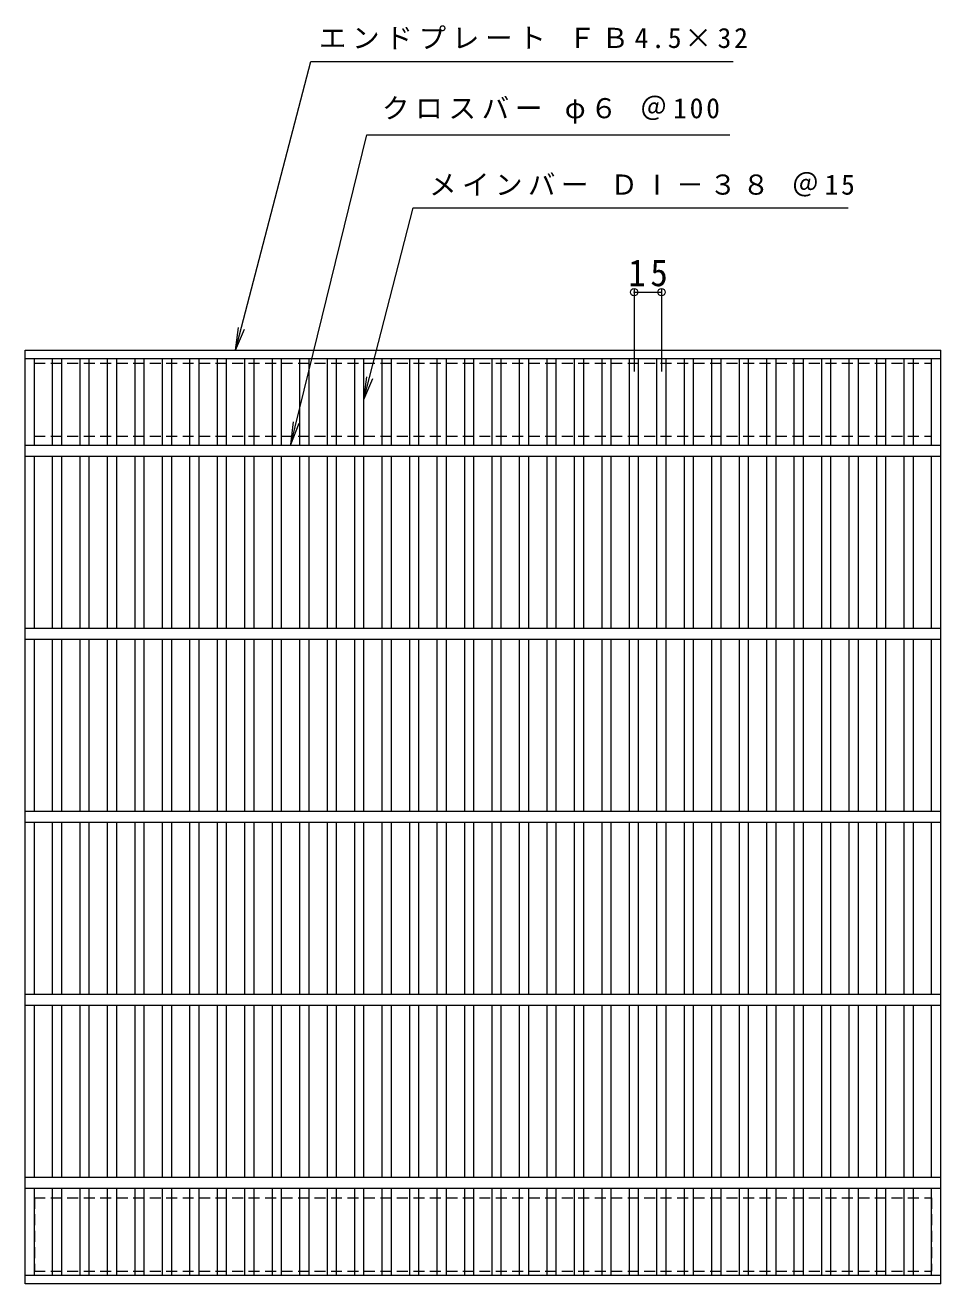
# Model space of a CAD drawing. Units: millimetres, scale not verified. Extents: x -614 to 829, y -688 to 660.
# Drawn here: x -612 to -112, y -28 to 660 of the extents above; entities that cross this region are included whole.
import ezdxf

# ---------------------------------------------------------------- set-up
doc = ezdxf.new("R2010")
doc.units = ezdxf.units.MM
doc.header["$LTSCALE"] = 5
doc.header["$PDMODE"] = 32
doc.header["$PDSIZE"] = 4
doc.linetypes.add('DASHED1', pattern=[1.8, 1.2, -0.6])
for name, color, linetype, lineweight in [('A-1_ピット', 2, 'Continuous', 9), ('A-2_蓋', 3, 'Continuous', 9), ('A-4_寸法', 7, 'Continuous', 9), ('A-5_仕様文', 7, 'Continuous', 9)]:
    doc.layers.add(name, color=color, linetype=linetype, lineweight=lineweight)
doc.styles.add('ＭＳ ゴシック', font='')
doc.styles.get('ＭＳ ゴシック').set_extended_font_data('MS Gothic')

msp = doc.modelspace()

# ---------------------------------------------------------------- linework, layer by layer
at = {"layer": 'A-1_ピット', "linetype": 'DASHED1'}
for p, q in [((-606.513, 435.297), (-606.513, 475.297)), ((-606.513, 475.297), (-116.513, 475.297)), ((-116.513, 435.297), (-116.513, 475.297)), ((-606.513, 435.297), (-116.513, 435.297)), ((-606.513, 19.297), (-606.513, -20.703)), ((-606.513, 19.297), (-116.513, 19.297)), ((-116.513, 19.297), (-116.513, -20.703)), ((-606.513, -20.703), (-116.513, -20.703))]:
    msp.add_line(p, q, dxfattribs=at)
at = {"layer": 'A-2_蓋'}
for p, q in [((-611.513, -27.703), (-611.513, 482.297)), ((-611.513, 482.297), (-111.513, 482.297)), ((-111.513, -27.703), (-111.513, 482.297)), ((-611.513, 477.796), (-111.513, 477.796)), ((-606.513, 430.297), (-606.513, 477.796)), ((-596.513, 430.297), (-596.513, 477.796)), ((-591.514, 430.297), (-591.514, 477.796)), ((-581.513, 430.297), (-581.513, 477.796)), ((-576.514, 430.297), (-576.514, 477.796)), ((-566.513, 430.297), (-566.513, 477.796)), ((-561.514, 430.297), (-561.514, 477.796)), ((-551.513, 430.297), (-551.513, 477.796)), ((-546.514, 430.297), (-546.514, 477.796)), ((-536.513, 430.297), (-536.513, 477.796)), ((-531.514, 430.297), (-531.514, 477.796)), ((-521.513, 430.297), (-521.513, 477.796)), ((-516.514, 430.297), (-516.514, 477.796)), ((-506.513, 430.297), (-506.513, 477.796)), ((-501.514, 430.297), (-501.514, 477.796)), ((-491.513, 430.297), (-491.513, 477.796)), ((-486.514, 430.297), (-486.514, 477.796)), ((-476.513, 430.297), (-476.513, 477.796)), ((-471.514, 430.297), (-471.514, 477.796)), ((-461.513, 430.297), (-461.513, 477.796)), ((-456.514, 430.297), (-456.514, 477.796)), ((-446.513, 430.297), (-446.513, 477.796)), ((-441.514, 430.297), (-441.514, 477.796)), ((-431.513, 430.297), (-431.513, 477.796)), ((-426.514, 430.297), (-426.514, 477.796)), ((-416.513, 430.297), (-416.513, 477.796)), ((-411.514, 430.297), (-411.514, 477.796)), ((-401.513, 430.297), (-401.513, 477.796)), ((-396.514, 430.297), (-396.514, 477.796)), ((-386.513, 430.297), (-386.513, 477.796)), ((-381.514, 430.297), (-381.514, 477.796)), ((-371.513, 430.297), (-371.513, 477.796)), ((-366.514, 430.297), (-366.514, 477.796)), ((-356.513, 430.297), (-356.513, 477.796)), ((-351.514, 430.297), (-351.514, 477.796)), ((-341.513, 430.297), (-341.513, 477.796)), ((-336.514, 430.297), (-336.514, 477.796)), ((-326.513, 430.297), (-326.513, 477.796)), ((-321.514, 430.297), (-321.514, 477.796)), ((-311.513, 430.297), (-311.513, 477.796)), ((-306.514, 430.297), (-306.514, 477.796)), ((-296.513, 430.297), (-296.513, 477.796)), ((-291.514, 430.297), (-291.514, 477.796)), ((-281.513, 430.297), (-281.513, 477.796)), ((-276.514, 430.297), (-276.514, 477.796)), ((-266.513, 430.297), (-266.513, 477.796)), ((-261.514, 430.297), (-261.514, 477.796)), ((-251.513, 430.297), (-251.513, 477.796)), ((-246.514, 430.297), (-246.514, 477.796)), ((-236.513, 430.297), (-236.513, 477.796)), ((-231.514, 430.297), (-231.514, 477.796)), ((-221.513, 430.297), (-221.513, 477.796)), ((-216.514, 430.297), (-216.514, 477.796)), ((-206.513, 430.297), (-206.513, 477.796)), ((-201.514, 430.297), (-201.514, 477.796)), ((-191.513, 430.297), (-191.513, 477.796)), ((-186.514, 430.297), (-186.514, 477.796)), ((-176.513, 430.297), (-176.513, 477.796)), ((-171.514, 430.297), (-171.514, 477.796)), ((-161.513, 430.297), (-161.513, 477.796)), ((-156.514, 430.297), (-156.514, 477.796)), ((-146.513, 430.297), (-146.513, 477.796)), ((-141.514, 430.297), (-141.514, 477.796)), ((-131.513, 430.297), (-131.513, 477.796)), ((-126.514, 430.297), (-126.514, 477.796)), ((-116.513, 430.297), (-116.513, 477.796)), ((-111.513, 430.297), (-611.513, 430.297)), ((-111.513, 424.297), (-611.513, 424.297)), ((-606.513, 330.297), (-606.513, 424.297)), ((-596.513, 330.297), (-596.513, 424.297)), ((-591.514, 330.297), (-591.514, 424.297)), ((-581.513, 330.297), (-581.513, 424.297)), ((-576.514, 330.297), (-576.514, 424.297)), ((-566.513, 330.297), (-566.513, 424.297)), ((-561.514, 330.297), (-561.514, 424.297)), ((-551.513, 330.297), (-551.513, 424.297)), ((-546.514, 330.297), (-546.514, 424.297)), ((-536.513, 330.297), (-536.513, 424.297)), ((-531.514, 330.297), (-531.514, 424.297)), ((-521.513, 330.297), (-521.513, 424.297)), ((-516.514, 330.297), (-516.514, 424.297)), ((-506.513, 330.297), (-506.513, 424.297)), ((-501.514, 330.297), (-501.514, 424.297)), ((-491.513, 330.297), (-491.513, 424.297)), ((-486.514, 330.297), (-486.514, 424.297)), ((-476.513, 330.297), (-476.513, 424.297)), ((-471.514, 330.297), (-471.514, 424.297)), ((-461.513, 330.297), (-461.513, 424.297)), ((-456.514, 330.297), (-456.514, 424.297)), ((-446.513, 330.297), (-446.513, 424.297)), ((-441.514, 330.297), (-441.514, 424.297)), ((-431.513, 330.297), (-431.513, 424.297)), ((-426.514, 330.297), (-426.514, 424.297)), ((-416.513, 330.297), (-416.513, 424.297)), ((-411.514, 330.297), (-411.514, 424.297)), ((-401.513, 330.297), (-401.513, 424.297)), ((-396.514, 330.297), (-396.514, 424.297)), ((-386.513, 330.297), (-386.513, 424.297)), ((-381.514, 330.297), (-381.514, 424.297)), ((-371.513, 330.297), (-371.513, 424.297)), ((-366.514, 330.297), (-366.514, 424.297)), ((-356.513, 330.297), (-356.513, 424.297)), ((-351.514, 330.297), (-351.514, 424.297)), ((-341.513, 330.297), (-341.513, 424.297)), ((-336.514, 330.297), (-336.514, 424.297)), ((-326.513, 330.297), (-326.513, 424.297)), ((-321.514, 330.297), (-321.514, 424.297)), ((-311.513, 330.297), (-311.513, 424.297)), ((-306.514, 330.297), (-306.514, 424.297)), ((-296.513, 330.297), (-296.513, 424.297)), ((-291.514, 330.297), (-291.514, 424.297)), ((-281.513, 330.297), (-281.513, 424.297)), ((-276.514, 330.297), (-276.514, 424.297)), ((-266.513, 330.297), (-266.513, 424.297)), ((-261.514, 330.297), (-261.514, 424.297)), ((-251.513, 330.297), (-251.513, 424.297)), ((-246.514, 330.297), (-246.514, 424.297)), ((-236.513, 330.297), (-236.513, 424.297)), ((-231.514, 330.297), (-231.514, 424.297)), ((-221.513, 330.297), (-221.513, 424.297)), ((-216.514, 330.297), (-216.514, 424.297)), ((-206.513, 330.297), (-206.513, 424.297)), ((-201.514, 330.297), (-201.514, 424.297)), ((-191.513, 330.297), (-191.513, 424.297)), ((-186.514, 330.297), (-186.514, 424.297)), ((-176.513, 330.297), (-176.513, 424.297)), ((-171.514, 330.297), (-171.514, 424.297)), ((-161.513, 330.297), (-161.513, 424.297)), ((-156.514, 330.297), (-156.514, 424.297)), ((-146.513, 330.297), (-146.513, 424.297)), ((-141.514, 330.297), (-141.514, 424.297)), ((-131.513, 330.297), (-131.513, 424.297)), ((-126.514, 330.297), (-126.514, 424.297)), ((-116.513, 330.297), (-116.513, 424.297)), ((-111.513, 330.297), (-611.513, 330.297)), ((-111.513, 324.297), (-611.513, 324.297)), ((-606.513, 230.297), (-606.513, 324.297)), ((-596.513, 230.297), (-596.513, 324.297)), ((-591.514, 230.297), (-591.514, 324.297)), ((-581.513, 230.297), (-581.513, 324.297)), ((-576.514, 230.297), (-576.514, 324.297)), ((-566.513, 230.297), (-566.513, 324.297)), ((-561.514, 230.297), (-561.514, 324.297)), ((-551.513, 230.297), (-551.513, 324.297)), ((-546.514, 230.297), (-546.514, 324.297)), ((-536.513, 230.297), (-536.513, 324.297)), ((-531.514, 230.297), (-531.514, 324.297)), ((-521.513, 230.297), (-521.513, 324.297)), ((-516.514, 230.297), (-516.514, 324.297)), ((-506.513, 230.297), (-506.513, 324.297)), ((-501.514, 230.297), (-501.514, 324.297)), ((-491.513, 230.297), (-491.513, 324.297)), ((-486.514, 230.297), (-486.514, 324.297)), ((-476.513, 230.297), (-476.513, 324.297)), ((-471.514, 230.297), (-471.514, 324.297)), ((-461.513, 230.297), (-461.513, 324.297)), ((-456.514, 230.297), (-456.514, 324.297)), ((-446.513, 230.297), (-446.513, 324.297)), ((-441.514, 230.297), (-441.514, 324.297)), ((-431.513, 230.297), (-431.513, 324.297)), ((-426.514, 230.297), (-426.514, 324.297)), ((-416.513, 230.297), (-416.513, 324.297)), ((-411.514, 230.297), (-411.514, 324.297)), ((-401.513, 230.297), (-401.513, 324.297)), ((-396.514, 230.297), (-396.514, 324.297)), ((-386.513, 230.297), (-386.513, 324.297)), ((-381.514, 230.297), (-381.514, 324.297)), ((-371.513, 230.297), (-371.513, 324.297)), ((-366.514, 230.297), (-366.514, 324.297)), ((-356.513, 230.297), (-356.513, 324.297)), ((-351.514, 230.297), (-351.514, 324.297)), ((-341.513, 230.297), (-341.513, 324.297)), ((-336.514, 230.297), (-336.514, 324.297)), ((-326.513, 230.297), (-326.513, 324.297)), ((-321.514, 230.297), (-321.514, 324.297)), ((-311.513, 230.297), (-311.513, 324.297)), ((-306.514, 230.297), (-306.514, 324.297)), ((-296.513, 230.297), (-296.513, 324.297)), ((-291.514, 230.297), (-291.514, 324.297)), ((-281.513, 230.297), (-281.513, 324.297)), ((-276.514, 230.297), (-276.514, 324.297)), ((-266.513, 230.297), (-266.513, 324.297)), ((-261.514, 230.297), (-261.514, 324.297)), ((-251.513, 230.297), (-251.513, 324.297)), ((-246.514, 230.297), (-246.514, 324.297)), ((-236.513, 230.297), (-236.513, 324.297)), ((-231.514, 230.297), (-231.514, 324.297)), ((-221.513, 230.297), (-221.513, 324.297)), ((-216.514, 230.297), (-216.514, 324.297)), ((-206.513, 230.297), (-206.513, 324.297)), ((-201.514, 230.297), (-201.514, 324.297)), ((-191.513, 230.297), (-191.513, 324.297)), ((-186.514, 230.297), (-186.514, 324.297)), ((-176.513, 230.297), (-176.513, 324.297)), ((-171.514, 230.297), (-171.514, 324.297)), ((-161.513, 230.297), (-161.513, 324.297)), ((-156.514, 230.297), (-156.514, 324.297)), ((-146.513, 230.297), (-146.513, 324.297)), ((-141.514, 230.297), (-141.514, 324.297)), ((-131.513, 230.297), (-131.513, 324.297)), ((-126.514, 230.297), (-126.514, 324.297)), ((-116.513, 230.297), (-116.513, 324.297)), ((-111.513, 230.297), (-611.513, 230.297)), ((-111.513, 224.297), (-611.513, 224.297)), ((-606.513, 130.297), (-606.513, 224.297)), ((-596.513, 130.297), (-596.513, 224.297)), ((-591.514, 130.297), (-591.514, 224.297)), ((-581.513, 130.297), (-581.513, 224.297)), ((-576.514, 130.297), (-576.514, 224.297)), ((-566.513, 130.297), (-566.513, 224.297)), ((-561.514, 130.297), (-561.514, 224.297)), ((-551.513, 130.297), (-551.513, 224.297)), ((-546.514, 130.297), (-546.514, 224.297)), ((-536.513, 130.297), (-536.513, 224.297)), ((-531.514, 130.297), (-531.514, 224.297)), ((-521.513, 130.297), (-521.513, 224.297)), ((-516.514, 130.297), (-516.514, 224.297)), ((-506.513, 130.297), (-506.513, 224.297)), ((-501.514, 130.297), (-501.514, 224.297)), ((-491.513, 130.297), (-491.513, 224.297)), ((-486.514, 130.297), (-486.514, 224.297)), ((-476.513, 130.297), (-476.513, 224.297)), ((-471.514, 130.297), (-471.514, 224.297)), ((-461.513, 130.297), (-461.513, 224.297)), ((-456.514, 130.297), (-456.514, 224.297)), ((-446.513, 130.297), (-446.513, 224.297)), ((-441.514, 130.297), (-441.514, 224.297)), ((-431.513, 130.297), (-431.513, 224.297)), ((-426.514, 130.297), (-426.514, 224.297)), ((-416.513, 130.297), (-416.513, 224.297)), ((-411.514, 130.297), (-411.514, 224.297)), ((-401.513, 130.297), (-401.513, 224.297)), ((-396.514, 130.297), (-396.514, 224.297)), ((-386.513, 130.297), (-386.513, 224.297)), ((-381.514, 130.297), (-381.514, 224.297)), ((-371.513, 130.297), (-371.513, 224.297)), ((-366.514, 130.297), (-366.514, 224.297)), ((-356.513, 130.297), (-356.513, 224.297)), ((-351.514, 130.297), (-351.514, 224.297)), ((-341.513, 130.297), (-341.513, 224.297)), ((-336.514, 130.297), (-336.514, 224.297)), ((-326.513, 130.297), (-326.513, 224.297)), ((-321.514, 130.297), (-321.514, 224.297)), ((-311.513, 130.297), (-311.513, 224.297)), ((-306.514, 130.297), (-306.514, 224.297)), ((-296.513, 130.297), (-296.513, 224.297)), ((-291.514, 130.297), (-291.514, 224.297)), ((-281.513, 130.297), (-281.513, 224.297)), ((-276.514, 130.297), (-276.514, 224.297)), ((-266.513, 130.297), (-266.513, 224.297)), ((-261.514, 130.297), (-261.514, 224.297)), ((-251.513, 130.297), (-251.513, 224.297)), ((-246.514, 130.297), (-246.514, 224.297)), ((-236.513, 130.297), (-236.513, 224.297)), ((-231.514, 130.297), (-231.514, 224.297)), ((-221.513, 130.297), (-221.513, 224.297)), ((-216.514, 130.297), (-216.514, 224.297)), ((-206.513, 130.297), (-206.513, 224.297)), ((-201.514, 130.297), (-201.514, 224.297)), ((-191.513, 130.297), (-191.513, 224.297)), ((-186.514, 130.297), (-186.514, 224.297)), ((-176.513, 130.297), (-176.513, 224.297)), ((-171.514, 130.297), (-171.514, 224.297)), ((-161.513, 130.297), (-161.513, 224.297)), ((-156.514, 130.297), (-156.514, 224.297)), ((-146.513, 130.297), (-146.513, 224.297)), ((-141.514, 130.297), (-141.514, 224.297)), ((-131.513, 130.297), (-131.513, 224.297)), ((-126.514, 130.297), (-126.514, 224.297)), ((-116.513, 130.297), (-116.513, 224.297)), ((-111.513, 130.297), (-611.513, 130.297)), ((-111.513, 124.297), (-611.513, 124.297)), ((-606.513, 30.297), (-606.513, 124.297)), ((-596.513, 30.297), (-596.513, 124.297)), ((-591.514, 30.297), (-591.514, 124.297)), ((-581.513, 30.297), (-581.513, 124.297)), ((-576.514, 30.297), (-576.514, 124.297)), ((-566.513, 30.297), (-566.513, 124.297)), ((-561.514, 30.297), (-561.514, 124.297)), ((-551.513, 30.297), (-551.513, 124.297)), ((-546.514, 30.297), (-546.514, 124.297)), ((-536.513, 30.297), (-536.513, 124.297)), ((-531.514, 30.297), (-531.514, 124.297)), ((-521.513, 30.297), (-521.513, 124.297)), ((-516.514, 30.297), (-516.514, 124.297)), ((-506.513, 30.297), (-506.513, 124.297)), ((-501.514, 30.297), (-501.514, 124.297)), ((-491.513, 30.297), (-491.513, 124.297)), ((-486.514, 30.297), (-486.514, 124.297)), ((-476.513, 30.297), (-476.513, 124.297)), ((-471.514, 30.297), (-471.514, 124.297)), ((-461.513, 30.297), (-461.513, 124.297)), ((-456.514, 30.297), (-456.514, 124.297)), ((-446.513, 30.297), (-446.513, 124.297)), ((-441.514, 30.297), (-441.514, 124.297)), ((-431.513, 30.297), (-431.513, 124.297)), ((-426.514, 30.297), (-426.514, 124.297)), ((-416.513, 30.297), (-416.513, 124.297)), ((-411.514, 30.297), (-411.514, 124.297)), ((-401.513, 30.297), (-401.513, 124.297)), ((-396.514, 30.297), (-396.514, 124.297)), ((-386.513, 30.297), (-386.513, 124.297)), ((-381.514, 30.297), (-381.514, 124.297)), ((-371.513, 30.297), (-371.513, 124.297)), ((-366.514, 30.297), (-366.514, 124.297)), ((-356.513, 30.297), (-356.513, 124.297)), ((-351.514, 30.297), (-351.514, 124.297)), ((-341.513, 30.297), (-341.513, 124.297)), ((-336.514, 30.297), (-336.514, 124.297)), ((-326.513, 30.297), (-326.513, 124.297)), ((-321.514, 30.297), (-321.514, 124.297)), ((-311.513, 30.297), (-311.513, 124.297)), ((-306.514, 30.297), (-306.514, 124.297)), ((-296.513, 30.297), (-296.513, 124.297)), ((-291.514, 30.297), (-291.514, 124.297)), ((-281.513, 30.297), (-281.513, 124.297)), ((-276.514, 30.297), (-276.514, 124.297)), ((-266.513, 30.297), (-266.513, 124.297)), ((-261.514, 30.297), (-261.514, 124.297)), ((-251.513, 30.297), (-251.513, 124.297)), ((-246.514, 30.297), (-246.514, 124.297)), ((-236.513, 30.297), (-236.513, 124.297)), ((-231.514, 30.297), (-231.514, 124.297)), ((-221.513, 30.297), (-221.513, 124.297)), ((-216.514, 30.297), (-216.514, 124.297)), ((-206.513, 30.297), (-206.513, 124.297)), ((-201.514, 30.297), (-201.514, 124.297)), ((-191.513, 30.297), (-191.513, 124.297)), ((-186.514, 30.297), (-186.514, 124.297)), ((-176.513, 30.297), (-176.513, 124.297)), ((-171.514, 30.297), (-171.514, 124.297)), ((-161.513, 30.297), (-161.513, 124.297)), ((-156.514, 30.297), (-156.514, 124.297)), ((-146.513, 30.297), (-146.513, 124.297)), ((-141.514, 30.297), (-141.514, 124.297)), ((-131.513, 30.297), (-131.513, 124.297)), ((-126.514, 30.297), (-126.514, 124.297)), ((-116.513, 30.297), (-116.513, 124.297)), ((-111.513, 30.297), (-611.513, 30.297)), ((-111.513, 24.297), (-611.513, 24.297)), ((-606.513, -23.203), (-606.513, 24.297)), ((-596.513, -23.203), (-596.513, 24.297)), ((-591.514, -23.203), (-591.514, 24.297)), ((-581.513, -23.203), (-581.513, 24.297)), ((-576.514, -23.203), (-576.514, 24.297)), ((-566.513, -23.203), (-566.513, 24.297)), ((-561.514, -23.203), (-561.514, 24.297)), ((-551.513, -23.203), (-551.513, 24.297)), ((-546.514, -23.203), (-546.514, 24.297)), ((-536.513, -23.203), (-536.513, 24.297)), ((-531.514, -23.203), (-531.514, 24.297)), ((-521.513, -23.203), (-521.513, 24.297)), ((-516.514, -23.203), (-516.514, 24.297)), ((-506.513, -23.203), (-506.513, 24.297)), ((-501.514, -23.203), (-501.514, 24.297)), ((-491.513, -23.203), (-491.513, 24.297)), ((-486.514, -23.203), (-486.514, 24.297)), ((-476.513, -23.203), (-476.513, 24.297)), ((-471.514, -23.203), (-471.514, 24.297)), ((-461.513, -23.203), (-461.513, 24.297)), ((-456.514, -23.203), (-456.514, 24.297)), ((-446.513, -23.203), (-446.513, 24.297)), ((-441.514, -23.203), (-441.514, 24.297)), ((-431.513, -23.203), (-431.513, 24.297)), ((-426.514, -23.203), (-426.514, 24.297)), ((-416.513, -23.203), (-416.513, 24.297)), ((-411.514, -23.203), (-411.514, 24.297)), ((-401.513, -23.203), (-401.513, 24.297)), ((-396.514, -23.203), (-396.514, 24.297)), ((-386.513, -23.203), (-386.513, 24.297)), ((-381.514, -23.203), (-381.514, 24.297)), ((-371.513, -23.203), (-371.513, 24.297)), ((-366.514, -23.203), (-366.514, 24.297)), ((-356.513, -23.203), (-356.513, 24.297)), ((-351.514, -23.203), (-351.514, 24.297)), ((-341.513, -23.203), (-341.513, 24.297)), ((-336.514, -23.203), (-336.514, 24.297)), ((-326.513, -23.203), (-326.513, 24.297)), ((-321.514, -23.203), (-321.514, 24.297)), ((-311.513, -23.203), (-311.513, 24.297)), ((-306.514, -23.203), (-306.514, 24.297)), ((-296.513, -23.203), (-296.513, 24.297)), ((-291.514, -23.203), (-291.514, 24.297)), ((-281.513, -23.203), (-281.513, 24.297)), ((-276.514, -23.203), (-276.514, 24.297)), ((-266.513, -23.203), (-266.513, 24.297)), ((-261.514, -23.203), (-261.514, 24.297)), ((-251.513, -23.203), (-251.513, 24.297)), ((-246.514, -23.203), (-246.514, 24.297)), ((-236.513, -23.203), (-236.513, 24.297)), ((-231.514, -23.203), (-231.514, 24.297)), ((-221.513, -23.203), (-221.513, 24.297)), ((-216.514, -23.203), (-216.514, 24.297)), ((-206.513, -23.203), (-206.513, 24.297)), ((-201.514, -23.203), (-201.514, 24.297)), ((-191.513, -23.203), (-191.513, 24.297)), ((-186.514, -23.203), (-186.514, 24.297)), ((-176.513, -23.203), (-176.513, 24.297)), ((-171.514, -23.203), (-171.514, 24.297)), ((-161.513, -23.203), (-161.513, 24.297)), ((-156.514, -23.203), (-156.514, 24.297)), ((-146.513, -23.203), (-146.513, 24.297)), ((-141.514, -23.203), (-141.514, 24.297)), ((-131.513, -23.203), (-131.513, 24.297)), ((-126.514, -23.203), (-126.514, 24.297)), ((-116.513, -23.203), (-116.513, 24.297)), ((-111.513, -23.203), (-611.513, -23.203)), ((-111.513, -27.703), (-611.513, -27.703))]:
    msp.add_line(p, q, dxfattribs=at)
at = {"layer": 'A-4_寸法'}
for p, q in [((-279.014, 515.535), (-279.014, 470.639)), ((-279.014, 514.035), (-264.014, 514.035)), ((-264.014, 515.535), (-264.014, 470.639))]:
    msp.add_line(p, q, dxfattribs=at)
for p in [(-279.014, 514.035), (-264.014, 514.035)]:
    msp.add_point(p, dxfattribs=at)
at = {"layer": 'A-5_仕様文'}
for p, q in [((-496.588, 482.297), (-455.584, 640.03)), ((-455.584, 640.03), (-224.888, 640.03)), ((-466.363, 430.797), (-424.957, 600.03)), ((-424.957, 600.03), (-226.766, 600.03)), ((-426.514, 455.297), (-399.711, 560.03)), ((-399.711, 560.03), (-162.058, 560.03)), ((-496.588, 482.297), (-494.956, 494.69)), ((-496.588, 482.297), (-491.804, 493.845)), ((-426.514, 455.297), (-424.882, 467.69)), ((-426.514, 455.297), (-421.73, 466.845)), ((-466.363, 430.797), (-465.003, 443.222)), ((-466.363, 430.797), (-461.833, 442.447))]:
    msp.add_line(p, q, dxfattribs=at)

# ---------------------------------------------------------------- texts
at = {"layer": 'A-4_寸法', "color": 2, "insert": (-282.139, 517.035), "char_height": 14.66, "attachment_point": 7, "style": 'ＭＳ ゴシック'}
msp.add_mtext('\\T1.27;\\W0.95;15', dxfattribs=at)
at = {"layer": 'A-5_仕様文', "char_height": 11, "attachment_point": 7, "style": 'ＭＳ ゴシック'}
for s, insert in [('\\T1.21;エンドプレート\\~ＦＢ4.5×32', (-451.138, 646.743)), ('\\T1.21;クロスバー\\~φ６\\~＠100', (-416.672, 606.019)), ('\\T1.2;メインバー\\~ＤⅠ－３８\\~＠15', (-390.964, 566.229))]:
    msp.add_mtext(s, dxfattribs=dict(at, insert=insert))

doc.saveas('drawing.dxf')
